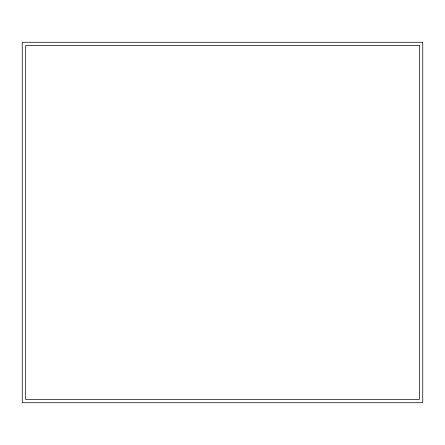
<?xml version="1.0" encoding="UTF-8"?>
<svg xmlns="http://www.w3.org/2000/svg" width="445" height="445" viewBox="0 0 445 445"><rect width="100%" height="100%" fill="white"/><g stroke="black" fill="none" stroke-linecap="round" stroke-linejoin="round"><path stroke-width="0.67" d="M422.75 42.275L22.25 42.275L22.25 402.725L422.75 402.725L422.75 42.275M419.413 45.613L25.588 45.613L25.588 399.387L419.413 399.387L419.413 45.613"/></g></svg>
